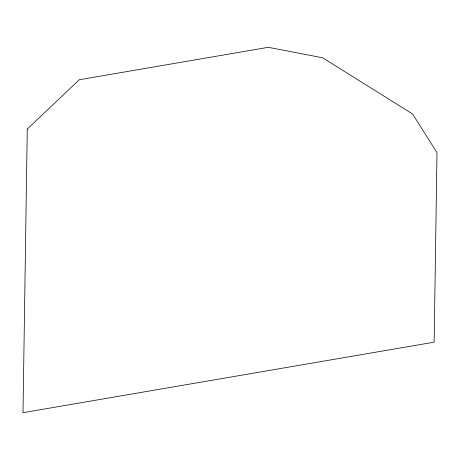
<?xml version="1.0" encoding="UTF-8"?>
<svg xmlns="http://www.w3.org/2000/svg" width="460" height="460" viewBox="0 0 460 460"><rect width="100%" height="100%" fill="white"/><g stroke="black" fill="none" stroke-linecap="round" stroke-linejoin="round"><path stroke-width="0.69" d="M27.272 129.064L23 412.678L434.148 342.177L437 152.628L412.551 113.948L322.546 57.759L268.318 47.322L79.275 79.741L27.272 129.064"/></g></svg>
